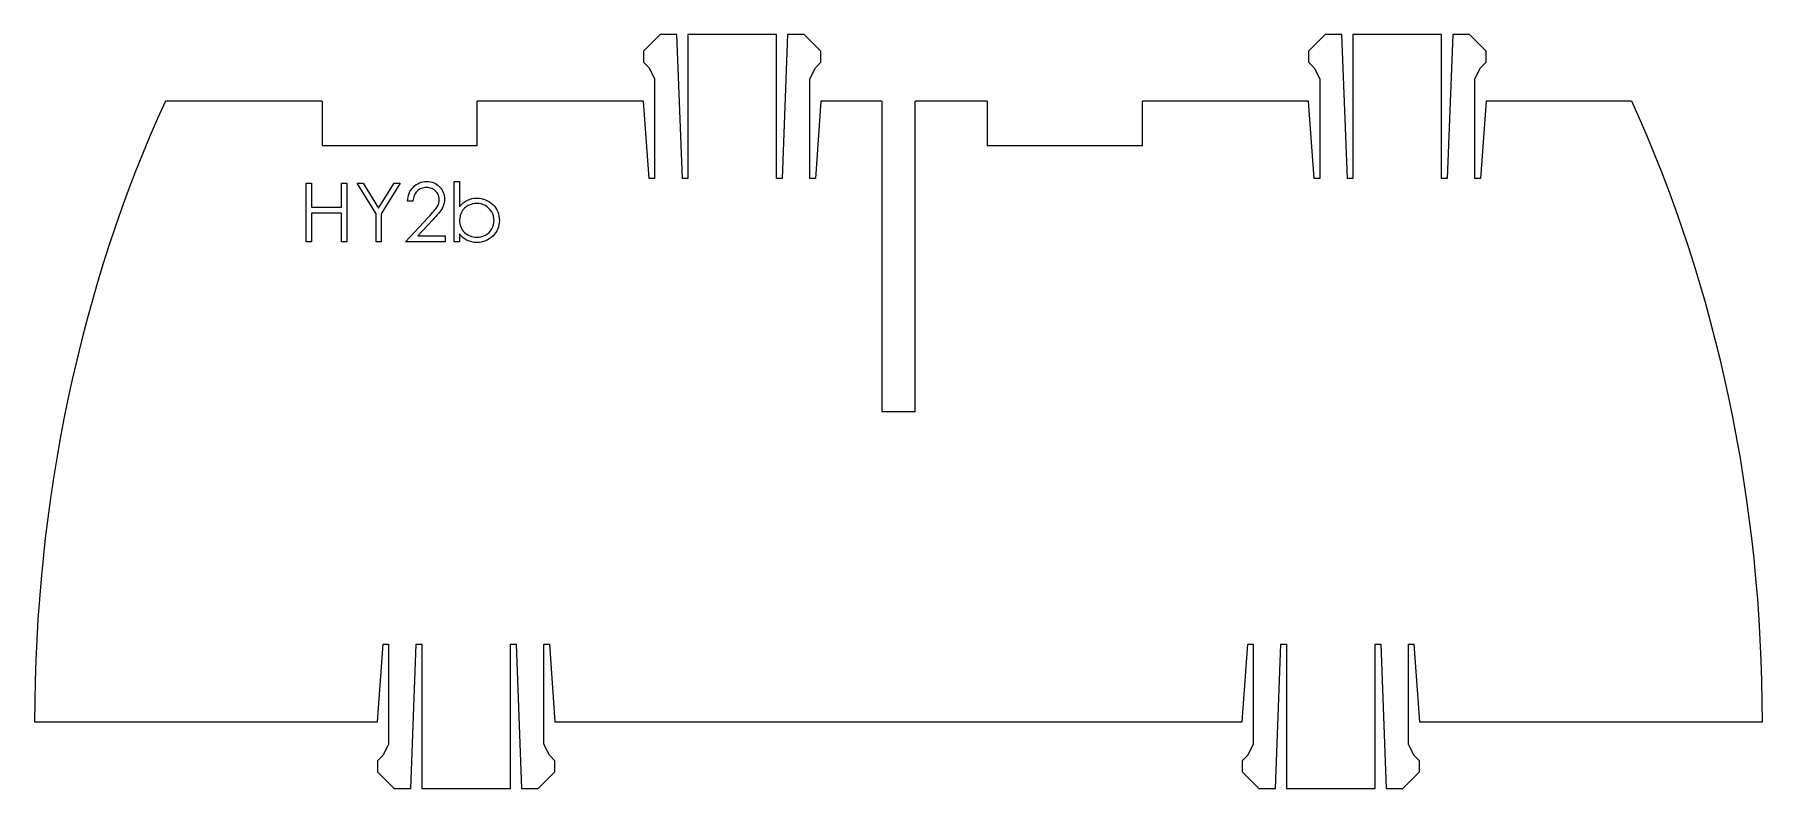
# Model space of a CAD drawing. Header units: millimetres. Extents: x 50 to 206, y 17 to 85.
import ezdxf

# ---------------------------------------------------------------- set-up
doc = ezdxf.new("R2010")
doc.units = ezdxf.units.MM

msp = doc.modelspace()

# ---------------------------------------------------------------- linework, layer by layer
at = {"color": 7, "linetype": 'Continuous', "lineweight": 25}
for p, q in [((106.66, 84.88), (105.16, 83.38)), ((108.16, 84.88), (106.66, 84.88)), ((108.66, 71.88), (108.16, 84.88)), ((109.16, 84.88), (109.16, 71.88)), ((117.16, 84.88), (109.16, 84.88)), ((117.16, 71.88), (117.16, 84.88)), ((118.16, 84.88), (117.66, 71.88)), ((119.66, 84.88), (118.16, 84.88)), ((121.16, 83.38), (119.66, 84.88)), ((166.66, 84.88), (165.16, 83.38)), ((168.16, 84.88), (166.66, 84.88)), ((168.66, 71.88), (168.16, 84.88)), ((169.16, 84.88), (169.16, 71.88)), ((177.16, 84.88), (169.16, 84.88)), ((177.16, 71.88), (177.16, 84.88)), ((178.16, 84.88), (177.66, 71.88)), ((179.66, 84.88), (178.16, 84.88)), ((181.16, 83.38), (179.66, 84.88)), ((105.16, 83.38), (105.16, 82.38)), ((121.16, 82.38), (121.16, 83.38)), ((165.16, 83.38), (165.16, 82.38)), ((181.16, 82.38), (181.16, 83.38)), ((105.16, 82.38), (105.66, 81.88)), ((105.66, 81.88), (106.16, 80.88)), ((120.16, 80.88), (120.66, 81.88)), ((120.66, 81.88), (121.16, 82.38)), ((165.16, 82.38), (165.66, 81.88)), ((165.66, 81.88), (166.16, 80.88)), ((180.16, 80.88), (180.66, 81.88)), ((180.66, 81.88), (181.16, 82.38)), ((106.16, 80.88), (106.16, 71.88)), ((120.16, 71.88), (120.16, 80.88)), ((166.16, 80.88), (166.16, 71.88)), ((180.16, 71.88), (180.16, 80.88)), ((76.16, 78.88), (62.01, 78.88)), ((76.16, 78.88), (76.16, 74.88)), ((90.16, 74.88), (90.16, 78.88)), ((105.16, 78.88), (90.16, 78.88)), ((105.66, 71.88), (105.16, 78.88)), ((121.16, 78.88), (120.66, 71.88)), ((126.66, 78.88), (121.16, 78.88)), ((126.66, 78.88), (126.66, 50.88)), ((129.66, 50.88), (129.66, 78.88)), ((136.16, 78.88), (129.66, 78.88)), ((136.16, 78.88), (136.16, 74.88)), ((150.16, 74.88), (150.16, 78.88)), ((165.16, 78.88), (150.16, 78.88)), ((165.66, 71.88), (165.16, 78.88)), ((181.16, 78.88), (180.66, 71.88)), ((194.3, 78.88), (181.16, 78.88)), ((76.16, 74.88), (90.16, 74.88)), ((136.16, 74.88), (150.16, 74.88)), ((106.16, 71.88), (105.66, 71.88)), ((109.16, 71.88), (108.66, 71.88)), ((117.66, 71.88), (117.16, 71.88)), ((120.66, 71.88), (120.16, 71.88)), ((166.16, 71.88), (165.66, 71.88)), ((169.16, 71.88), (168.66, 71.88)), ((177.66, 71.88), (177.16, 71.88)), ((180.66, 71.88), (180.16, 71.88)), ((126.66, 50.88), (129.66, 50.88)), ((81.16, 22.88), (81.66, 29.88)), ((81.66, 29.88), (82.16, 29.88)), ((82.16, 29.88), (82.16, 20.88)), ((84.16, 16.88), (84.66, 29.88)), ((84.66, 29.88), (85.16, 29.88)), ((85.16, 29.88), (85.16, 16.88)), ((93.16, 29.88), (93.66, 29.88)), ((93.16, 16.88), (93.16, 29.88)), ((93.66, 29.88), (94.16, 16.88)), ((96.16, 29.88), (96.66, 29.88)), ((96.16, 20.88), (96.16, 29.88)), ((96.66, 29.88), (97.16, 22.88)), ((159.16, 22.88), (159.66, 29.88)), ((159.66, 29.88), (160.16, 29.88)), ((160.16, 29.88), (160.16, 20.88)), ((162.16, 16.88), (162.66, 29.88)), ((162.66, 29.88), (163.16, 29.88)), ((163.16, 29.88), (163.16, 16.88)), ((171.16, 29.88), (171.66, 29.88)), ((171.16, 16.88), (171.16, 29.88)), ((171.66, 29.88), (172.16, 16.88)), ((174.16, 29.88), (174.66, 29.88)), ((174.16, 20.88), (174.16, 29.88)), ((174.66, 29.88), (175.16, 22.88)), ((50.22, 22.88), (81.16, 22.88)), ((97.16, 22.88), (159.16, 22.88)), ((175.16, 22.88), (206.1, 22.88)), ((82.16, 20.88), (81.66, 19.88)), ((96.66, 19.88), (96.16, 20.88)), ((160.16, 20.88), (159.66, 19.88)), ((174.66, 19.88), (174.16, 20.88)), ((81.66, 19.88), (81.16, 19.38)), ((81.16, 19.38), (81.16, 18.38)), ((97.16, 19.38), (96.66, 19.88)), ((97.16, 18.38), (97.16, 19.38)), ((159.66, 19.88), (159.16, 19.38)), ((159.16, 19.38), (159.16, 18.38)), ((175.16, 19.38), (174.66, 19.88)), ((175.16, 18.38), (175.16, 19.38)), ((81.16, 18.38), (82.66, 16.88)), ((95.66, 16.88), (97.16, 18.38)), ((159.16, 18.38), (160.66, 16.88)), ((173.66, 16.88), (175.16, 18.38)), ((82.66, 16.88), (84.16, 16.88)), ((85.16, 16.88), (93.16, 16.88)), ((94.16, 16.88), (95.66, 16.88)), ((160.66, 16.88), (162.16, 16.88)), ((163.16, 16.88), (171.16, 16.88)), ((172.16, 16.88), (173.66, 16.88))]:
    msp.add_line(p, q, dxfattribs=at)
at = {"color": 7, "linetype": 'Continuous', "flags": 128}
for points in [[(74.72, 71.48), (75.19, 71.48), (75.19, 71.48), (75.19, 69.31), (75.19, 69.31), (77.9, 69.31), (77.9, 69.31), (77.9, 71.48), (77.9, 71.48), (78.38, 71.48), (78.38, 71.48), (78.38, 66.19), (78.38, 66.19), (77.9, 66.19), (77.9, 66.19), (77.9, 68.77), (77.9, 68.77), (75.19, 68.77), (75.19, 68.77), (75.19, 66.19), (75.19, 66.19), (74.72, 66.19), (74.72, 66.19), (74.72, 71.48)], [(79.33, 71.48), (79.87, 71.48), (79.87, 71.48), (81.26, 69.21), (81.26, 69.21), (82.65, 71.48), (82.65, 71.48), (83.2, 71.48), (83.2, 71.48), (81.5, 68.7), (81.5, 68.7), (81.5, 66.19), (81.5, 66.19), (81.03, 66.19), (81.03, 66.19), (81.03, 68.7), (81.03, 68.7), (79.33, 71.48)], [(84.35, 69.85), (83.87, 69.85), (83.87, 69.85), (83.89, 70.04), (83.92, 70.22), (83.96, 70.39), (84.01, 70.55), (84.08, 70.71), (84.17, 70.85), (84.27, 70.99), (84.39, 71.12), (84.51, 71.24), (84.65, 71.34), (84.79, 71.42), (84.94, 71.49), (85.09, 71.55), (85.25, 71.58), (85.42, 71.61), (85.6, 71.62), (85.6, 71.62), (85.77, 71.61), (85.94, 71.59), (86.1, 71.55), (86.25, 71.5), (86.39, 71.43), (86.52, 71.35), (86.64, 71.26), (86.76, 71.15), (86.86, 71.03), (86.95, 70.9), (87.03, 70.77), (87.09, 70.64), (87.14, 70.5), (87.17, 70.35), (87.19, 70.2), (87.2, 70.04), (87.2, 70.04), (87.19, 69.82), (87.14, 69.61), (87.08, 69.4), (86.98, 69.2), (86.92, 69.1), (86.84, 68.99), (86.76, 68.87), (86.66, 68.74), (86.54, 68.61), (86.42, 68.46), (86.28, 68.31), (86.13, 68.14), (86.13, 68.14), (84.8, 66.73), (84.8, 66.73), (87.27, 66.73), (87.27, 66.73), (87.27, 66.19), (87.27, 66.19), (83.67, 66.19), (83.67, 66.19), (85.72, 68.38), (85.72, 68.38), (85.87, 68.54), (86.01, 68.68), (86.13, 68.82), (86.24, 68.94), (86.33, 69.06), (86.41, 69.16), (86.48, 69.26), (86.54, 69.34), (86.62, 69.5), (86.68, 69.66), (86.71, 69.83), (86.72, 70), (86.72, 70), (86.72, 70.11), (86.7, 70.21), (86.68, 70.31), (86.64, 70.41), (86.59, 70.5), (86.54, 70.59), (86.47, 70.67), (86.39, 70.76), (86.31, 70.83), (86.22, 70.89), (86.12, 70.95), (86.02, 70.99), (85.92, 71.03), (85.81, 71.05), (85.7, 71.07), (85.58, 71.07), (85.58, 71.07), (85.45, 71.07), (85.33, 71.05), (85.22, 71.03), (85.11, 70.99), (85.01, 70.95), (84.91, 70.89), (84.82, 70.83), (84.73, 70.75), (84.65, 70.67), (84.58, 70.58), (84.52, 70.47), (84.47, 70.37), (84.43, 70.25), (84.39, 70.13), (84.37, 69.99), (84.35, 69.85)], [(88.08, 66.19), (88.08, 71.62), (88.08, 71.62), (88.56, 71.62), (88.56, 71.62), (88.56, 69.35), (88.56, 69.35), (88.72, 69.53), (88.89, 69.69), (89.08, 69.82), (89.27, 69.93), (89.47, 70.01), (89.68, 70.08), (89.9, 70.11), (90.13, 70.12), (90.13, 70.12), (90.34, 70.11), (90.54, 70.09), (90.73, 70.04), (90.91, 69.98), (91.08, 69.89), (91.25, 69.79), (91.41, 69.67), (91.56, 69.54), (91.7, 69.39), (91.82, 69.23), (91.92, 69.06), (92, 68.89), (92.07, 68.71), (92.11, 68.52), (92.14, 68.32), (92.15, 68.11), (92.15, 68.11), (92.14, 67.91), (92.11, 67.72), (92.07, 67.53), (92, 67.35), (91.92, 67.18), (91.82, 67.01), (91.69, 66.85), (91.55, 66.7), (91.4, 66.57), (91.24, 66.45), (91.07, 66.35), (90.9, 66.27), (90.71, 66.2), (90.52, 66.16), (90.32, 66.13), (90.12, 66.12), (90.12, 66.12), (89.88, 66.13), (89.66, 66.17), (89.45, 66.23), (89.25, 66.31), (89.06, 66.42), (88.88, 66.55), (88.71, 66.71), (88.56, 66.9), (88.56, 66.9), (88.56, 66.19), (88.56, 66.19), (88.08, 66.19)], [(90.11, 66.6), (90.32, 66.61), (90.52, 66.64), (90.71, 66.71), (90.9, 66.79), (91.07, 66.9), (91.22, 67.03), (91.35, 67.18), (91.46, 67.35), (91.56, 67.54), (91.62, 67.72), (91.66, 67.92), (91.68, 68.11), (91.68, 68.11), (91.66, 68.31), (91.62, 68.51), (91.56, 68.7), (91.46, 68.88), (91.35, 69.05), (91.21, 69.2), (91.06, 69.33), (90.89, 69.45), (90.71, 69.53), (90.52, 69.6), (90.32, 69.64), (90.12, 69.65), (90.12, 69.65), (89.92, 69.64), (89.72, 69.6), (89.52, 69.53), (89.33, 69.45), (89.16, 69.34), (89, 69.21), (88.87, 69.06), (88.76, 68.9), (88.67, 68.72), (88.61, 68.54), (88.57, 68.34), (88.56, 68.13), (88.56, 68.13), (88.56, 67.97), (88.58, 67.82), (88.62, 67.67), (88.67, 67.53), (88.73, 67.39), (88.81, 67.27), (88.9, 67.15), (89.01, 67.03), (89.12, 66.93), (89.24, 66.84), (89.37, 66.77), (89.51, 66.71), (89.65, 66.66), (89.8, 66.62), (89.95, 66.6), (90.11, 66.6)]]:
    msp.add_lwpolyline(points, dxfattribs=at)
at = {"color": 7, "linetype": 'Continuous', "lineweight": 25}
for start_param, end_param in [(4.15505, 4.712389), (1.570796, 2.128135)]:
    msp.add_ellipse((128.16, 22.88), major_axis=(0, -105.87), ratio=0.736157, start_param=start_param, end_param=end_param, dxfattribs=at)

doc.saveas('drawing.dxf')
